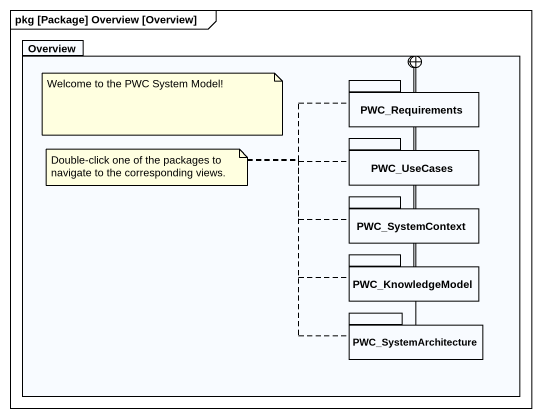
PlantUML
@startuml
mainframe pkg [Package] Overview [Overview]
package Overview {
  package PWC_Requirements {
  }
  package PWC_UseCases {
  }
  package PWC_SystemContext {
  }
  package PWC_KnowledgeModel {
  }
  package PWC_SystemArchitecture {
  }
}
PWC_Requirements --+ Overview
PWC_UseCases -left-+ Overview
PWC_SystemContext -left-+ Overview
PWC_KnowledgeModel -left-+ Overview
PWC_SystemArchitecture -up-+ Overview
note as N1
  Welcome to the PWC System Model!
end note
note as N2
  Double-click one of the packages to navigate to the corresponding views.
end note
N2 .. PWC_Requirements
N2 .. PWC_UseCases
N2 .. PWC_SystemContext
N2 .. PWC_KnowledgeModel
N2 .. PWC_SystemArchitecture
@enduml
